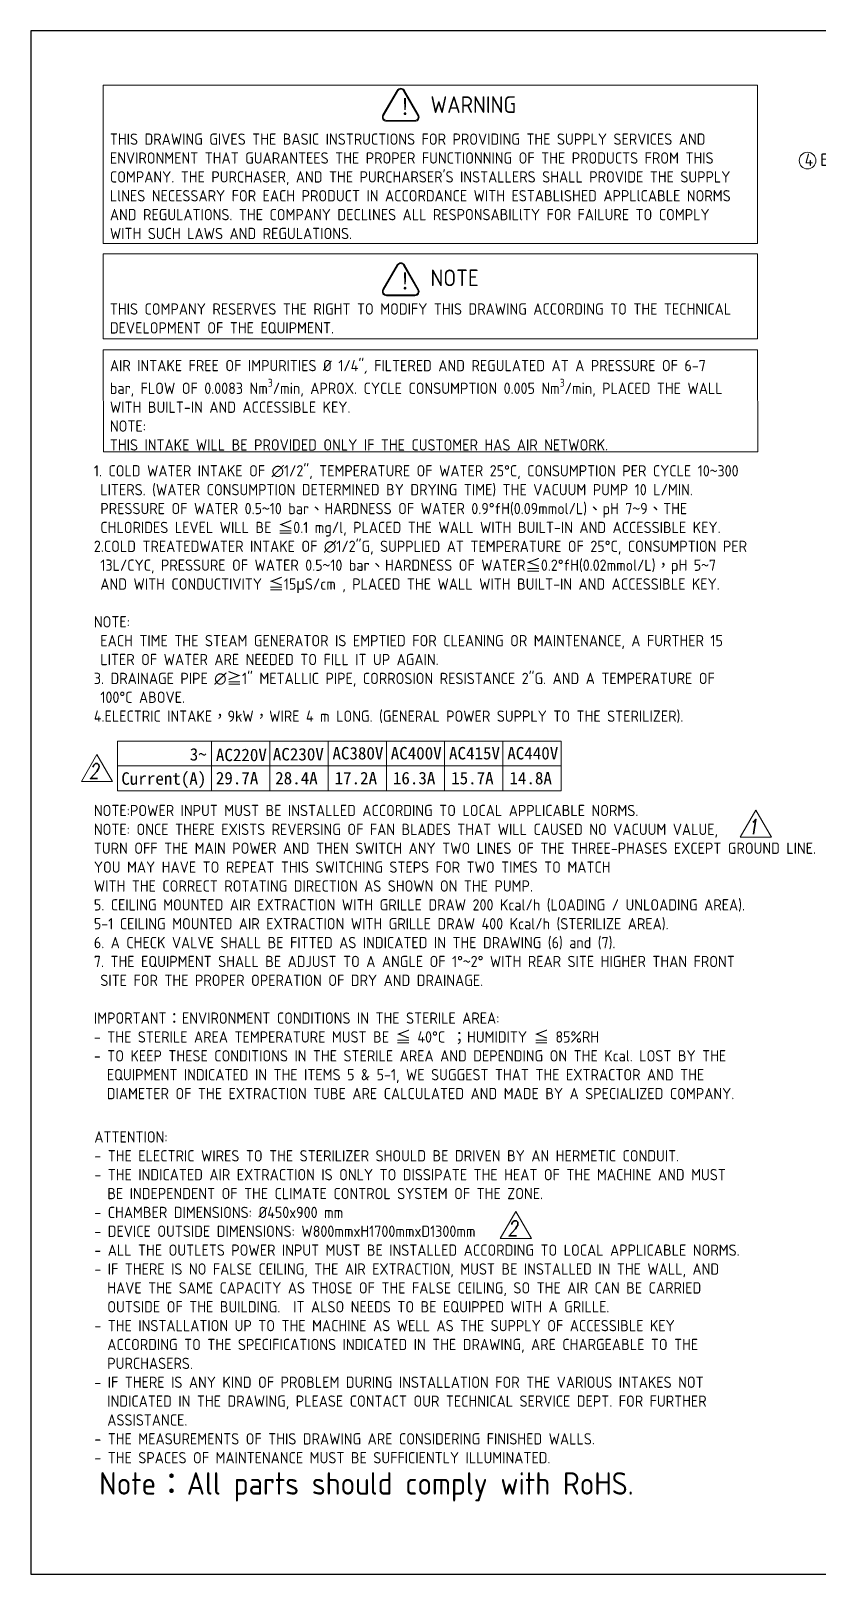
# Model space of a CAD drawing. Header units: millimetres. Extents: x -578208 to -156879, y -40412 to 7119.
# Drawn here: x -170064 to -165343, y -18216 to -8946 of the extents above; entities that cross this region are included whole.
import ezdxf

# ---------------------------------------------------------------- set-up
doc = ezdxf.new("R2010")
doc.units = ezdxf.units.MM
doc.header["$MEASUREMENT"] = 0
for name, color, linetype, lineweight in [('D', 3, 'Continuous', 13), ('F', 7, 'Continuous', 15), ('T', 4, 'Continuous', 15)]:
    doc.layers.add(name, color=color, linetype=linetype, lineweight=lineweight)
doc.styles.get("Standard").update_dxf_attribs({"font": 'KAIU.TTF'})
doc.styles.add('STU25', font='isocp2.shx')
doc.styles.add('Text', font='romans.shx', dxfattribs={"width": 0.8, "oblique": 10})

msp = doc.modelspace()

# ---------------------------------------------------------------- hatches: boundary and pattern name
at = {"layer": 'D'}
h = msp.add_hatch(color=11, dxfattribs=at)
edge = h.paths.add_edge_path(flags=16)
edge.add_ellipse((-167928.385, -9463.418), major_axis=(20, 0), ratio=1, start_angle=149.9999999, end_angle=270)
edge.add_line((-167928.385, -9483.418), (-167757.667, -9483.418))
edge.add_ellipse((-167757.667, -9463.418), major_axis=(20, 0), ratio=1, start_angle=270, end_angle=389.9999999)
edge.add_line((-167740.347, -9453.418), (-167825.706, -9305.572))
edge.add_ellipse((-167843.026, -9315.572), major_axis=(20, 0), ratio=1, start_angle=30, end_angle=150)
edge.add_line((-167860.347, -9305.572), (-167945.706, -9453.418))
edge = h.paths.add_edge_path()
edge.add_ellipse((-167928.385, -9463.418), major_axis=(25, 0), ratio=1, start_angle=149.9999999, end_angle=270)
edge.add_line((-167928.385, -9488.418), (-167757.667, -9488.418))
edge.add_ellipse((-167757.667, -9463.418), major_axis=(25, 0), ratio=1, start_angle=270, end_angle=389.9999999)
edge.add_line((-167736.017, -9450.918), (-167821.376, -9303.072))
edge.add_ellipse((-167843.026, -9315.572), major_axis=(25, 0), ratio=1, start_angle=30, end_angle=150)
edge.add_line((-167864.677, -9303.072), (-167950.036, -9450.918))
h = msp.add_hatch(color=11, dxfattribs=at)
edge = h.paths.add_edge_path(flags=16)
edge.add_ellipse((-167928.385, -10511.739), major_axis=(20, 0), ratio=1, start_angle=149.9999999, end_angle=270)
edge.add_line((-167928.385, -10531.739), (-167757.667, -10531.739))
edge.add_ellipse((-167757.667, -10511.739), major_axis=(20, 0), ratio=1, start_angle=270, end_angle=389.9999999)
edge.add_line((-167740.347, -10501.739), (-167825.706, -10353.893))
edge.add_ellipse((-167843.026, -10363.893), major_axis=(20, 0), ratio=1, start_angle=30, end_angle=150)
edge.add_line((-167860.347, -10353.893), (-167945.706, -10501.739))
edge = h.paths.add_edge_path()
edge.add_ellipse((-167928.385, -10511.739), major_axis=(25, 0), ratio=1, start_angle=149.9999999, end_angle=270)
edge.add_line((-167928.385, -10536.739), (-167757.667, -10536.739))
edge.add_ellipse((-167757.667, -10511.739), major_axis=(25, 0), ratio=1, start_angle=270, end_angle=389.9999999)
edge.add_line((-167736.017, -10499.239), (-167821.376, -10351.393))
edge.add_ellipse((-167843.026, -10363.893), major_axis=(25, 0), ratio=1, start_angle=30, end_angle=150)
edge.add_line((-167864.677, -10351.393), (-167950.036, -10499.239))

# ---------------------------------------------------------------- linework, layer by layer
at = {"layer": 'D', "color": 11}
for p, q in [((-167864.677, -9303.072), (-167950.036, -9450.918)), ((-167860.347, -9305.572), (-167945.706, -9453.418)), ((-167825.706, -9305.572), (-167740.347, -9453.418)), ((-167821.376, -9303.072), (-167736.017, -9450.918)), ((-167928.385, -9483.418), (-167757.667, -9483.418)), ((-167928.385, -9488.418), (-167757.667, -9488.418)), ((-167864.677, -10351.393), (-167950.036, -10499.239)), ((-167860.347, -10353.893), (-167945.706, -10501.739)), ((-167825.706, -10353.893), (-167740.347, -10501.739)), ((-167821.376, -10351.393), (-167736.017, -10499.239)), ((-167928.385, -10531.739), (-167757.667, -10531.739)), ((-167928.385, -10536.739), (-167757.667, -10536.739))]:
    msp.add_line(p, q, dxfattribs=at)
at = {"layer": 'D'}
for p, q in [((-169544.749, -13211.299), (-166879.41, -13211.299)), ((-169544.749, -13211.299), (-169544.749, -13511.299)), ((-168979.41, -13211.299), (-168979.41, -13511.299)), ((-168629.41, -13211.299), (-168629.41, -13511.299)), ((-168279.41, -13211.299), (-168279.41, -13511.299)), ((-167929.41, -13211.299), (-167929.41, -13511.299)), ((-167579.41, -13211.299), (-167579.41, -13511.299)), ((-167229.41, -13211.299), (-167229.41, -13511.299)), ((-166879.41, -13211.299), (-166879.41, -13511.299)), ((-169544.749, -13361.299), (-166879.41, -13361.299)), ((-169544.749, -13511.299), (-166879.41, -13511.299))]:
    msp.add_line(p, q, dxfattribs=at)
at = {"layer": 'D', "color": 11}
for points in [[(-169629.229, -9272.674), (-165701.25, -9272.674), (-165701.25, -10222.496), (-169629.229, -10222.496)], [(-169629.229, -10284.511), (-165701.25, -10284.511), (-165701.25, -10795.848), (-169629.229, -10795.848)], [(-169629.229, -10862.166), (-165701.25, -10862.166), (-165699.176, -11473.616), (-169627.155, -11473.616)]]:
    msp.add_lwpolyline(points, close=True, dxfattribs=at)
at = {"layer": 'D'}
msp.add_circle((-165400.521, -9725.144), 50, dxfattribs=at)
at = {"layer": 'D', "color": 11}
for centre, radius, start, end in [((-167843.026, -9315.572), 25, 30, 150), ((-167843.026, -9315.572), 20, 30, 150), ((-167928.385, -9463.418), 25, 149.9999999, 270), ((-167928.385, -9463.418), 20, 149.9999999, 270), ((-167757.667, -9463.418), 25, 270, 29.9999999), ((-167757.667, -9463.418), 20, 270, 29.9999999), ((-167843.026, -10363.893), 25, 30, 150), ((-167843.026, -10363.893), 20, 30, 150), ((-167928.385, -10511.739), 25, 149.9999999, 270), ((-167928.385, -10511.739), 20, 149.9999999, 270), ((-167757.667, -10511.739), 25, 270, 29.9999999), ((-167757.667, -10511.739), 20, 270, 29.9999999)]:
    msp.add_arc(centre, radius, start, end, dxfattribs=at)
at = {"layer": 'Defpoints', "color": 6}
msp.add_lwpolyline([(-170064.118, -8945.644), (-170064.118, -18215.644), (-156879.118, -18215.644), (-156879.118, -8945.644)], close=True, dxfattribs=at)
at = {"layer": 'F', "color": 7}
for points in [[(-169667.302, -13291.645), (-169760.792, -13453.576), (-169573.811, -13453.576)], [(-165710.834, -13626.286), (-165804.325, -13788.216), (-165617.343, -13788.216)], [(-167152.408, -16038.376), (-167245.899, -16200.307), (-167058.917, -16200.307)]]:
    msp.add_lwpolyline(points, close=True, dxfattribs=at)

# ---------------------------------------------------------------- texts
at = {"layer": 'D', "color": 11, "attachment_point": 1, "style": 'STU25'}
for s, insert, char_height in [('{\\f標楷體|b0|i0|c136|p65;!}', (-167851.337, -9350.302), 100), ('WARNING', (-167664.498, -9338.659), 100), ('\\A1;\\PTHIS DRAWING GIVES THE BASIC INSTRUCTIONS FOR PROVIDING THE SUPPLY SERVICES AND\\PENVIRONMENT THAT GUARANTEES THE PROPER FUNCTIONNING OF THE PRODUCTS FROM THIS \\PCOMPANY. THE PURCHASER, AND THE PURCHARSER\'S INSTALLERS SHALL PROVIDE THE SUPPLY \\PLlNES NECESSARY FOR EACH PRODUCT IN ACCORDANCE WITH ESTABLlSHED APPLlCABLE NORMS \\PAND REGULATIONS. THE COMPANY DECLlNES ALL RESPONSABILlTY FOR FAILURE TO COMPLY \\PWITH SUCH LAWS AND REGULATIONS.\\P\\P\\P\\PTHIS COMPANY RESERVES THE RIGHT TO MODIFY THIS DRAWING ACCORDING TO THE TECHNICAL \\PDEVELOPMENT OF THE EQUIPMENT.\\P\\PAIR INTAKE FREE OF IMPURITIES %%C 1/4"\\fISOCP2|b0|i1|c0|p2;, \\Fisocp2.shx|c136;FILTERED AND REGULATED AT A PRESSURE OF 6-7 \\Pbar, FLOW OF 0.0083 Nm{\\H0.7x;\\S3^ ;}/min, APROX. CYCLE CONSUMPTION 0.005 Nm{\\H0.7x;\\S3^ ;}/min, PLACED THE WALL \\PWITH BUILT-IN AND ACCESSIBLE KEY.\\PNOTE:\\PTHIS INTAKE WILL BE PROVIDED ONLY IF THE CUSTOMER HAS AIR NETWORK.', (-169589.58, -9448.621), 68), ('NOTE', (-167664.824, -10379.254), 100), ('{\\f標楷體|b0|i0|c136|p65;!}', (-167851.337, -10398.623), 100), ('\\P\\A1;1. COLD WATER INTAKE OF ∅1/2", TEMPERATURE OF WATER 25°C, CONSUMPTION PER CYCLE 10\\f標楷體|b0|i0|c136|p65;~\\Fisocp2.shx|c136;300 \\P LITERS. (WATER CONSUMPTION DETERMINED BY DRYING TIME) THE VACUUM PUMP 10 L/MIN. \\P PRESSURE OF WATER 0.5\\f標楷體|b0|i0|c136|p65;~\\Fisocp2.shx|c136;10 bar\\f標楷體|b0|i0|c136|p65;、\\Fisocp2.shx|c136;HARDNESS OF WATER 0.9°fH(0.09mmol/L)\\f標楷體|b0|i0|c136|p65;、\\Fisocp2.shx|c136;pH 7\\f標楷體|b0|i0|c136|p65;~\\Fisocp2.shx|c136;9\\f標楷體|b0|i0|c136|p65;、\\Fisocp2.shx|c136;THE \\P CHLORIDES LEVEL WILL BE \\f標楷體|b0|i0|c136|p65;≦\\Fisocp2.shx|c136;0.1 mg/l, PLACED THE WALL WITH BUILT-IN AND ACCESSIBLE KEY.\\P2.COLD TREATEDWATER INTAKE OF ∅1/2"G, SUPPLIED AT TEMPERATURE OF 25°C, CONSUMPTION PER\\P 13L/CYC, PRESSURE OF WATER 0.5\\f標楷體|b0|i0|c136|p65;~\\Fisocp2.shx|c136;10 bar\\f標楷體|b0|i0|c136|p65;、\\Fisocp2.shx|c136;HARDNESS OF WATER\\f標楷體|b0|i0|c136|p65;≦\\Fisocp2.shx|c136;0.2°fH(0.02mmol/L)\\f標楷體|b0|i0|c136|p65;，\\Fisocp2.shx|c136;pH 5\\f標楷體|b0|i0|c136|p65;~\\Fisocp2.shx|c136;7\\P AND WITH CONDUCTIVITY \\f標楷體|b0|i0|c136|p65;≦\\Fisocp2.shx|c136;15\\f新細明體|b0|i0|c136|p16;μ\\Fisocp2.shx|c136;S/cm , PLACED THE WALL WITH BUILT-IN AND ACCESSIBLE KEY.\\P\\P\\A1;NOTE:\\P EACH TIME THE STEAM GENERATOR IS EMPTIED FOR CLEANING OR MAINTENANCE, A FURTHER 15 \\P LITER OF WATER ARE NEEDED TO FILL IT UP AGAIN.\\P3. DRAINAGE PIPE ∅\\f標楷體|b0|i0|c136|p65;≧\\Fisocp2.shx|c136;1" METALLIC PIPE, CORROSION RESISTANCE 2"G. AND A TEMPERATURE OF \\P 100°C ABOVE.\\P4.ELECTRIC INTAKE\\f標楷體|b0|i0|c136|p65;，\\Fisocp2.shx|c136;9kW\\f標楷體|b0|i0|c136|p65;，\\Fisocp2.shx|c136;WIRE 4 m LONG. (GENERAL POWER SUPPLY TO THE STERILIZER).\\P\\P\\P\\P\\P\\A1;NOTE:POWER INPUT MUST BE INSTALLED ACCORDING TO LOCAL APPLICABLE NORMS.\\PNOTE: ONCE THERE EXISTS REVERSING OF FAN BLADES THAT WILL CAUSED NO VACUUM VALUE, \\PTURN OFF THE MAIN POWER AND THEN SWITCH ANY TWO LINES OF THE THREE-PHASES EXCEPT GROUND LINE. \\PYOU MAY HAVE TO REPEAT THIS SWITCHING STEPS FOR TWO TIMES TO MATCH \\PWITH THE CORRECT ROTATING DIRECTION AS SHOWN ON THE PUMP. \\P5. CEILING MOUNTED AIR EXTRACTION WITH GRILLE DRAW 200 Kcal/h (LOADING / UNLOADING AREA).\\P5-1 CEILING MOUNTED AIR EXTRACTION WITH GRILLE DRAW 400 Kcal/h (STERILIZE AREA).\\P6. A CHECK VALVE SHALL BE FITTED AS INDICATED IN THE DRAWING (6) and (7).\\P\\A1;7. THE EQUIPMENT SHALL BE ADJUST TO A ANGLE OF 1°\\f標楷體|b0|i0|c136|p65;~\\Fisocp2.shx|c136;2° WITH REAR SITE HIGHER THAN FRONT \\P SITE FOR THE PROPER OPERATION OF DRY AND DRAINAGE.\\P\\P\\A1;IMPORTANT\\f標楷體|b0|i0|c136|p65;：\\Fisocp2.shx|c136;ENVIRONMENT CONDITIONS IN THE STERILE AREA:\\P- THE STERILE AREA TEMPERATURE MUST BE \\f標楷體|b0|i0|c136|p65;≦\\Fisocp2.shx|c136; 40°C \\f標楷體|b0|i0|c136|p65;；\\Fisocp2.shx|c136;HUMIDITY \\f標楷體|b0|i0|c136|p65;≦\\Fisocp2.shx|c136; 85%RH\\P- TO KEEP THESE CONDITIONS IN THE STERILE AREA AND DEPENDING ON THE Kcal. LOST BY THE \\P  EQUIPMENT INDICATED IN THE ITEMS 5 & 5-1, WE SUGGEST THAT THE EXTRACTOR AND THE \\P  DIAMETER OF THE EXTRACTION TUBE ARE CALCULATED AND MADE BY A SPECIALIZED COMPANY.', (-169685.86, -11440.951), 68), ('{\\f標楷體|b0|i0|c136|p65;3~}', (-169110.074, -13253.905), 75), ('{\\f標楷體|b0|i0|c136|p65;AC220V}', (-168953.283, -13257.263), 75), ('{\\f標楷體|b0|i0|c136|p65;AC230V}', (-168611.166, -13253.25), 75), ('{\\f標楷體|b0|i0|c136|p65;AC380V}', (-168253.283, -13247.064), 75), ('{\\f標楷體|b0|i0|c136|p65;AC400V}', (-167903.283, -13247.064), 75), ('{\\f標楷體|b0|i0|c136|p65;AC415V}', (-167553.283, -13247.064), 75), ('{\\f標楷體|b0|i0|c136|p65;AC440V}', (-167203.283, -13247.064), 75), ('{\\f標楷體|b0|i0|c136|p65;Current(A)}', (-169520.941, -13399.288), 75), ('{\\f標楷體|b0|i0|c136|p65;29.7A}', (-168953.399, -13396.619), 75), ('{\\f標楷體|b0|i0|c136|p65;28.4A}', (-168596.935, -13396.619), 75), ('{\\f標楷體|b0|i0|c136|p65;17.2A}', (-168240.379, -13396.619), 75), ('{\\f標楷體|b0|i0|c136|p65;16.3A}', (-167890.379, -13396.619), 75), ('{\\f標楷體|b0|i0|c136|p65;15.7A}', (-167540.379, -13396.619), 75), ('{\\f標楷體|b0|i0|c136|p65;14.8A}', (-167190.379, -13396.619), 75), ('ATTENTION:\\P- THE ELECTRIC WIRES TO THE STERILIZER SHOULD BE DRIVEN BY AN HERMETIC CONDUIT.  \\P- THE INDICATED AIR EXTRACTION IS ONLY TO DISSIPATE THE HEAT OF THE MACHINE AND MUST \\P  BE INDEPENDENT OF THE CLIMATE CONTROL SYSTEM OF THE ZONE.\\P- CHAMBER DIMENSIONS: %%C450x900 mm\\P- DEVICE OUTSIDE DIMENSIONS: W800mmxH1700mmxD1300mm\\P- ALL THE OUTLETS POWER INPUT MUST BE INSTALLED ACCORDING TO LOCAL APPLICABLE NORMS.\\P- IF THERE IS NO FALSE CEILING, THE AIR EXTRACTION, MUST BE INSTALLED IN THE WALL, AND \\P  HAVE THE SAME CAPACITY AS THOSE OF THE FALSE CEILING, SO THE AIR CAN BE CARRIED \\P  OUTSIDE OF THE BUILDING.  IT ALSO NEEDS TO BE EQUIPPED WITH A GRILLE.\\P- THE INSTALLATION UP TO THE MACHINE AS WELL AS THE SUPPLY OF ACCESSIBLE KEY \\P  ACCORDING TO THE SPECIFICATIONS INDICATED IN THE DRAWING, ARE CHARGEABLE TO THE \\P  PURCHASERS. \\P- IF THERE IS ANY KIND OF PROBLEM DURING INSTALLATION FOR THE VARIOUS INTAKES NOT \\P  INDICATED IN THE DRAWING, PLEASE CONTACT OUR TECHNICAL SERVICE DEPT. FOR FURTHER \\P  ASSISTANCE.\\P- THE MEASUREMENTS OF THIS DRAWING ARE CONSIDERING FINISHED WALLS.\\P- THE SPACES OF MAINTENANCE MUST BE SUFFICIENTLY ILLUMINATED.', (-169683.006, -15555.397), 68), ('Note{\\f標楷體|b0|i0|c136|p65;：}All parts should comply with RoHS.', (-169653.303, -17603.515), 135.00867)]:
    msp.add_mtext(s, dxfattribs=dict(at, insert=insert, char_height=char_height))
at = {"layer": 'D', "color": 11, "insert": (-165417.419, -9682.501), "char_height": 75, "attachment_point": 1}
msp.add_mtext('{\\Fisocp2.shx;\\C3;4 ELECTRIC INTAKE BOX}', dxfattribs=at)
at = {"layer": 'T', "lineweight": 20, "style": 'Text', "oblique": 10, "width": 0.8}
for s, p in [('2', (-169716.239, -13437.103)), ('1', (-165759.772, -13771.743)), ('2', (-167201.346, -16183.834))]:
    msp.add_text(s, height=90, dxfattribs=at).set_placement(p)

doc.saveas('drawing.dxf')
